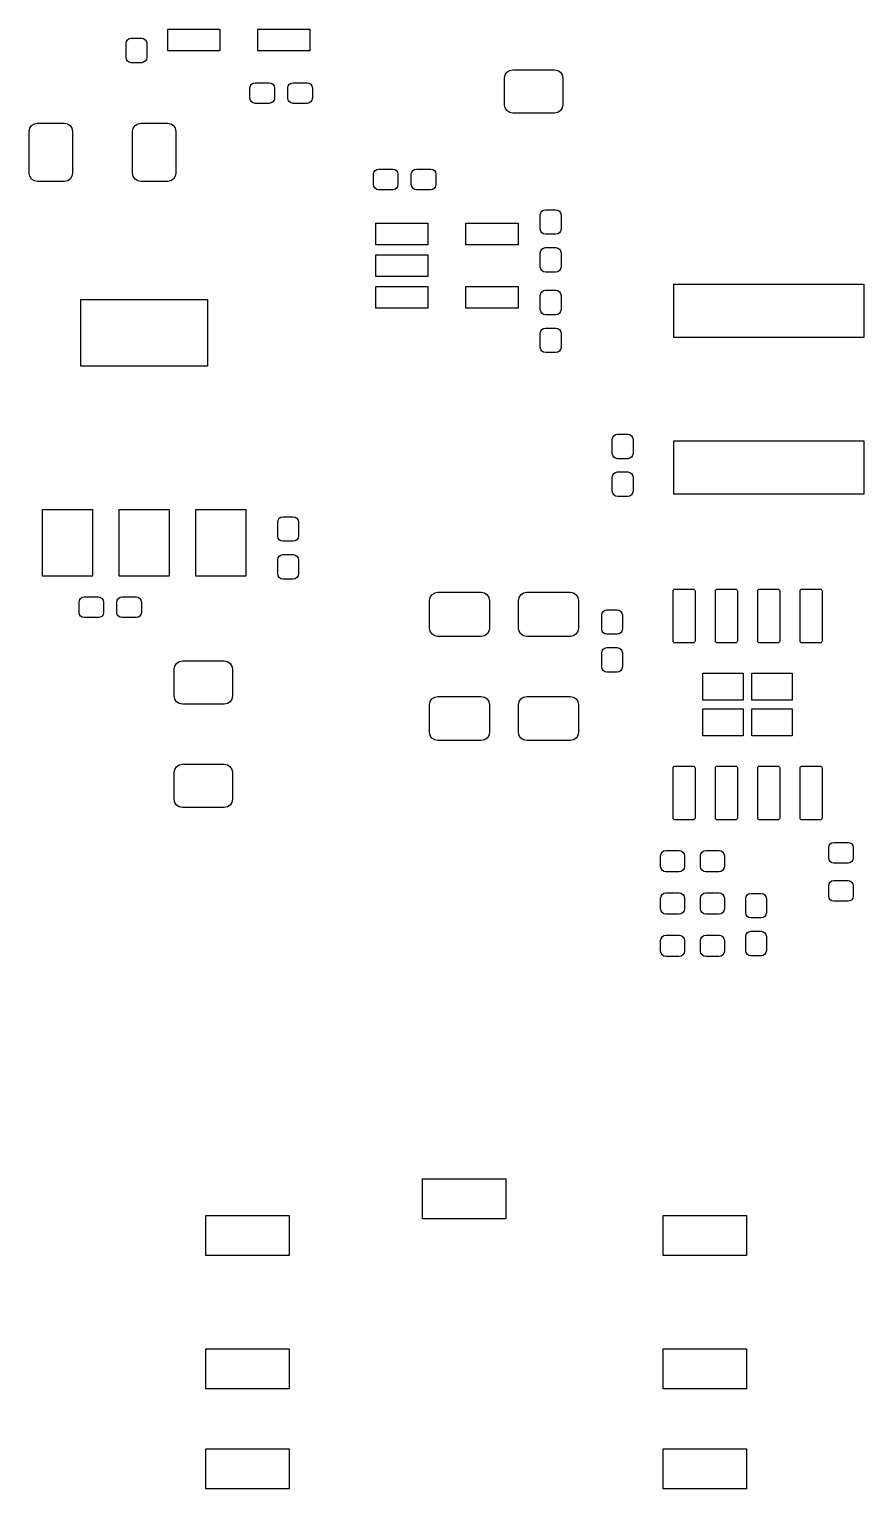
# Model space of a CAD drawing. Extents: x 54.7 to 146.8, y -142.4 to -51.4.
# Drawn here: x 98.41 to 123.44, y -142.15 to -98.35 of the extents above; entities that cross this region are included whole.
import ezdxf

# ---------------------------------------------------------------- set-up
doc = ezdxf.new("R2010")
doc.units = 0
doc.layers.add('BLACK', color=7, linetype='CONTINUOUS')

msp = doc.modelspace()

# ---------------------------------------------------------------- linework, layer by layer
at = {"layer": 'BLACK', "linetype": 'CONTINUOUS'}
for p, q in [((102.565, -99.004), (102.565, -98.354)), ((102.565, -98.354), (104.125, -98.354)), ((104.125, -98.354), (104.125, -99.004)), ((105.265, -99.004), (105.265, -98.354)), ((105.265, -98.354), (106.825, -98.354)), ((106.825, -98.354), (106.825, -99.004)), ((101.313, -98.7785), (101.325, -98.7192)), ((101.313, -99.2035), (101.313, -98.7785)), ((101.325, -98.7192), (101.359, -98.6689)), ((101.359, -98.6689), (101.409, -98.6353)), ((101.409, -98.6353), (101.468, -98.6235)), ((101.468, -98.6235), (101.778, -98.6235)), ((101.778, -98.6235), (101.838, -98.6353)), ((101.838, -98.6353), (101.888, -98.6689)), ((101.888, -98.6689), (101.922, -98.7192)), ((101.922, -98.7192), (101.933, -98.7785)), ((101.933, -98.7785), (101.933, -99.2035)), ((101.325, -99.2628), (101.313, -99.2035)), ((101.359, -99.3131), (101.325, -99.2628)), ((101.409, -99.3467), (101.359, -99.3131)), ((101.468, -99.3585), (101.409, -99.3467)), ((101.778, -99.3585), (101.468, -99.3585)), ((101.838, -99.3467), (101.778, -99.3585)), ((101.888, -99.3131), (101.838, -99.3467)), ((101.922, -99.2628), (101.888, -99.3131)), ((101.933, -99.2035), (101.922, -99.2628)), ((104.125, -99.004), (102.565, -99.004)), ((106.825, -99.004), (105.265, -99.004)), ((112.663, -99.821), (112.682, -99.7253)), ((112.663, -100.621), (112.663, -99.821)), ((112.682, -99.7253), (112.736, -99.6442)), ((112.736, -99.6442), (112.817, -99.59)), ((112.817, -99.59), (112.913, -99.571)), ((112.913, -99.571), (114.163, -99.571)), ((114.163, -99.571), (114.259, -99.59)), ((114.259, -99.59), (114.34, -99.6442)), ((114.34, -99.6442), (114.394, -99.7253)), ((114.394, -99.7253), (114.413, -99.821)), ((114.413, -99.821), (114.413, -100.621)), ((105.03, -100.114), (105.042, -100.055)), ((105.03, -100.424), (105.03, -100.114)), ((105.042, -100.055), (105.075, -100.004)), ((105.075, -100.004), (105.126, -99.9708)), ((105.126, -99.9708), (105.185, -99.959)), ((105.185, -99.959), (105.61, -99.959)), ((105.61, -99.959), (105.669, -99.9708)), ((105.669, -99.9708), (105.72, -100.004)), ((105.72, -100.004), (105.753, -100.055)), ((105.753, -100.055), (105.765, -100.114)), ((105.765, -100.114), (105.765, -100.424)), ((106.165, -100.114), (106.177, -100.055)), ((106.165, -100.424), (106.165, -100.114)), ((106.177, -100.055), (106.21, -100.004)), ((106.21, -100.004), (106.261, -99.9708)), ((106.261, -99.9708), (106.32, -99.959)), ((106.32, -99.959), (106.745, -99.959)), ((106.745, -99.959), (106.804, -99.9708)), ((106.804, -99.9708), (106.855, -100.004)), ((106.855, -100.004), (106.888, -100.055)), ((106.888, -100.055), (106.9, -100.114)), ((106.9, -100.114), (106.9, -100.424)), ((105.042, -100.483), (105.03, -100.424)), ((105.075, -100.534), (105.042, -100.483)), ((105.126, -100.567), (105.075, -100.534)), ((105.185, -100.579), (105.126, -100.567)), ((105.61, -100.579), (105.185, -100.579)), ((105.669, -100.567), (105.61, -100.579)), ((105.72, -100.534), (105.669, -100.567)), ((105.753, -100.483), (105.72, -100.534)), ((105.765, -100.424), (105.753, -100.483)), ((106.177, -100.483), (106.165, -100.424)), ((106.21, -100.534), (106.177, -100.483)), ((106.261, -100.567), (106.21, -100.534)), ((106.32, -100.579), (106.261, -100.567)), ((106.745, -100.579), (106.32, -100.579)), ((106.804, -100.567), (106.745, -100.579)), ((106.855, -100.534), (106.804, -100.567)), ((106.888, -100.483), (106.855, -100.534)), ((106.9, -100.424), (106.888, -100.483)), ((112.682, -100.717), (112.663, -100.621)), ((112.736, -100.798), (112.682, -100.717)), ((114.394, -100.717), (114.34, -100.798)), ((114.413, -100.621), (114.394, -100.717)), ((112.817, -100.852), (112.736, -100.798)), ((112.913, -100.871), (112.817, -100.852)), ((114.163, -100.871), (112.913, -100.871)), ((114.259, -100.852), (114.163, -100.871)), ((114.34, -100.798), (114.259, -100.852)), ((98.41, -101.422), (98.429, -101.326)), ((98.41, -102.672), (98.41, -101.422)), ((98.429, -101.326), (98.4832, -101.245)), ((98.4832, -101.245), (98.5643, -101.191)), ((98.5643, -101.191), (98.66, -101.172)), ((98.66, -101.172), (99.46, -101.172)), ((99.46, -101.172), (99.5557, -101.191)), ((99.5557, -101.191), (99.6368, -101.245)), ((99.6368, -101.245), (99.691, -101.326)), ((99.691, -101.326), (99.71, -101.422)), ((99.71, -101.422), (99.71, -102.672)), ((101.51, -101.422), (101.529, -101.326)), ((101.51, -102.672), (101.51, -101.422)), ((101.529, -101.326), (101.583, -101.245)), ((101.583, -101.245), (101.664, -101.191)), ((101.664, -101.191), (101.76, -101.172)), ((101.76, -101.172), (102.56, -101.172)), ((102.56, -101.172), (102.656, -101.191)), ((102.656, -101.191), (102.737, -101.245)), ((102.737, -101.245), (102.791, -101.326)), ((102.791, -101.326), (102.81, -101.422)), ((102.81, -101.422), (102.81, -102.672)), ((98.429, -102.768), (98.41, -102.672)), ((98.4832, -102.849), (98.429, -102.768)), ((98.5643, -102.903), (98.4832, -102.849)), ((98.66, -102.922), (98.5643, -102.903)), ((99.5557, -102.903), (99.46, -102.922)), ((99.6368, -102.849), (99.5557, -102.903)), ((99.691, -102.768), (99.6368, -102.849)), ((99.71, -102.672), (99.691, -102.768)), ((101.529, -102.768), (101.51, -102.672)), ((101.583, -102.849), (101.529, -102.768)), ((101.664, -102.903), (101.583, -102.849)), ((101.76, -102.922), (101.664, -102.903)), ((102.656, -102.903), (102.56, -102.922)), ((102.737, -102.849), (102.656, -102.903)), ((102.791, -102.768), (102.737, -102.849)), ((102.81, -102.672), (102.791, -102.768)), ((108.733, -102.707), (108.745, -102.648)), ((108.733, -103.017), (108.733, -102.707)), ((108.745, -102.648), (108.779, -102.597)), ((108.779, -102.597), (108.829, -102.564)), ((108.829, -102.564), (108.888, -102.552)), ((108.888, -102.552), (109.313, -102.552)), ((109.313, -102.552), (109.373, -102.564)), ((109.373, -102.564), (109.423, -102.597)), ((109.423, -102.597), (109.457, -102.648)), ((109.457, -102.648), (109.468, -102.707)), ((109.468, -102.707), (109.468, -103.017)), ((109.868, -102.707), (109.88, -102.648)), ((109.868, -103.017), (109.868, -102.707)), ((109.88, -102.648), (109.914, -102.597)), ((109.914, -102.597), (109.964, -102.564)), ((109.964, -102.564), (110.023, -102.552)), ((110.023, -102.552), (110.448, -102.552)), ((110.448, -102.552), (110.508, -102.564)), ((110.508, -102.564), (110.558, -102.597)), ((110.558, -102.597), (110.592, -102.648)), ((110.592, -102.648), (110.603, -102.707)), ((110.603, -102.707), (110.603, -103.017)), ((99.46, -102.922), (98.66, -102.922)), ((102.56, -102.922), (101.76, -102.922)), ((108.745, -103.076), (108.733, -103.017)), ((108.779, -103.127), (108.745, -103.076)), ((108.829, -103.16), (108.779, -103.127)), ((108.888, -103.172), (108.829, -103.16)), ((109.313, -103.172), (108.888, -103.172)), ((109.373, -103.16), (109.313, -103.172)), ((109.423, -103.127), (109.373, -103.16)), ((109.457, -103.076), (109.423, -103.127)), ((109.468, -103.017), (109.457, -103.076)), ((109.88, -103.076), (109.868, -103.017)), ((109.914, -103.127), (109.88, -103.076)), ((109.964, -103.16), (109.914, -103.127)), ((110.023, -103.172), (109.964, -103.16)), ((110.448, -103.172), (110.023, -103.172)), ((110.508, -103.16), (110.448, -103.172)), ((110.558, -103.127), (110.508, -103.16)), ((110.592, -103.076), (110.558, -103.127)), ((110.603, -103.017), (110.592, -103.076)), ((113.781, -103.818), (113.832, -103.784)), ((113.832, -103.784), (113.891, -103.772)), ((113.891, -103.772), (114.201, -103.772)), ((114.201, -103.772), (114.26, -103.784)), ((114.26, -103.784), (114.311, -103.818)), ((108.807, -104.824), (108.807, -104.174)), ((108.807, -104.174), (110.367, -104.174)), ((110.367, -104.174), (110.367, -104.824)), ((111.507, -104.824), (111.507, -104.174)), ((111.507, -104.174), (113.067, -104.174)), ((113.067, -104.174), (113.067, -104.824)), ((113.736, -103.927), (113.748, -103.868)), ((113.736, -104.352), (113.736, -103.927)), ((113.748, -103.868), (113.781, -103.818)), ((114.311, -103.818), (114.344, -103.868)), ((114.344, -103.868), (114.356, -103.927)), ((114.356, -103.927), (114.356, -104.352)), ((113.748, -104.412), (113.736, -104.352)), ((113.781, -104.462), (113.748, -104.412)), ((113.832, -104.496), (113.781, -104.462)), ((113.891, -104.507), (113.832, -104.496)), ((114.201, -104.507), (113.891, -104.507)), ((114.26, -104.496), (114.201, -104.507)), ((114.311, -104.462), (114.26, -104.496)), ((114.344, -104.412), (114.311, -104.462)), ((114.356, -104.352), (114.344, -104.412)), ((110.367, -104.824), (108.807, -104.824)), ((113.067, -104.824), (111.507, -104.824)), ((113.736, -105.062), (113.748, -105.003)), ((113.736, -105.487), (113.736, -105.062)), ((113.748, -105.003), (113.781, -104.953)), ((113.781, -104.953), (113.832, -104.919)), ((113.832, -104.919), (113.891, -104.907)), ((113.891, -104.907), (114.201, -104.907)), ((114.201, -104.907), (114.26, -104.919)), ((114.26, -104.919), (114.311, -104.953)), ((114.311, -104.953), (114.344, -105.003)), ((114.344, -105.003), (114.356, -105.062)), ((114.356, -105.062), (114.356, -105.487)), ((108.807, -105.774), (108.807, -105.124)), ((108.807, -105.124), (110.367, -105.124)), ((110.367, -105.124), (110.367, -105.774)), ((113.748, -105.547), (113.736, -105.487)), ((114.356, -105.487), (114.344, -105.547)), ((110.367, -105.774), (108.807, -105.774)), ((113.781, -105.597), (113.748, -105.547)), ((113.832, -105.631), (113.781, -105.597)), ((113.891, -105.642), (113.832, -105.631)), ((114.201, -105.642), (113.891, -105.642)), ((114.26, -105.631), (114.201, -105.642)), ((114.311, -105.597), (114.26, -105.631)), ((114.344, -105.547), (114.311, -105.597)), ((108.807, -106.724), (108.807, -106.074)), ((108.807, -106.074), (110.367, -106.074)), ((110.367, -106.074), (110.367, -106.724)), ((111.507, -106.724), (111.507, -106.074)), ((111.507, -106.074), (113.067, -106.074)), ((113.067, -106.074), (113.067, -106.724)), ((113.736, -106.34), (113.748, -106.281)), ((113.736, -106.765), (113.736, -106.34)), ((113.748, -106.281), (113.781, -106.231)), ((113.781, -106.231), (113.832, -106.197)), ((113.832, -106.197), (113.891, -106.185)), ((113.891, -106.185), (114.201, -106.185)), ((114.201, -106.185), (114.26, -106.197)), ((114.26, -106.197), (114.311, -106.231)), ((114.311, -106.231), (114.344, -106.281)), ((114.344, -106.281), (114.356, -106.34)), ((114.356, -106.34), (114.356, -106.765)), ((117.735, -107.602), (117.735, -106.002)), ((117.735, -106.002), (123.435, -106.002)), ((123.435, -106.002), (123.435, -107.602)), ((99.954, -108.467), (99.954, -106.467)), ((99.954, -106.467), (103.754, -106.467)), ((103.754, -106.467), (103.754, -108.467)), ((110.367, -106.724), (108.807, -106.724)), ((113.067, -106.724), (111.507, -106.724)), ((113.748, -106.825), (113.736, -106.765)), ((113.781, -106.875), (113.748, -106.825)), ((114.344, -106.825), (114.311, -106.875)), ((114.356, -106.765), (114.344, -106.825)), ((113.832, -106.909), (113.781, -106.875)), ((113.891, -106.92), (113.832, -106.909)), ((114.201, -106.92), (113.891, -106.92)), ((114.26, -106.909), (114.201, -106.92)), ((114.311, -106.875), (114.26, -106.909)), ((113.736, -107.475), (113.748, -107.416)), ((113.736, -107.9), (113.736, -107.475)), ((113.748, -107.416), (113.781, -107.366)), ((113.781, -107.366), (113.832, -107.332)), ((113.832, -107.332), (113.891, -107.32)), ((113.891, -107.32), (114.201, -107.32)), ((114.201, -107.32), (114.26, -107.332)), ((114.26, -107.332), (114.311, -107.366)), ((114.311, -107.366), (114.344, -107.416)), ((114.344, -107.416), (114.356, -107.475)), ((114.356, -107.475), (114.356, -107.9)), ((123.435, -107.602), (117.735, -107.602)), ((113.748, -107.96), (113.736, -107.9)), ((113.781, -108.01), (113.748, -107.96)), ((113.832, -108.044), (113.781, -108.01)), ((113.891, -108.055), (113.832, -108.044)), ((114.201, -108.055), (113.891, -108.055)), ((114.26, -108.044), (114.201, -108.055)), ((114.311, -108.01), (114.26, -108.044)), ((114.344, -107.96), (114.311, -108.01)), ((114.356, -107.9), (114.344, -107.96)), ((103.754, -108.467), (99.954, -108.467)), ((115.895, -110.658), (115.907, -110.599)), ((115.895, -111.084), (115.895, -110.658)), ((115.907, -110.599), (115.94, -110.549)), ((115.94, -110.549), (115.991, -110.515)), ((115.991, -110.515), (116.05, -110.503)), ((116.05, -110.503), (116.36, -110.503)), ((116.36, -110.503), (116.419, -110.515)), ((116.419, -110.515), (116.47, -110.549)), ((116.47, -110.549), (116.503, -110.599)), ((116.503, -110.599), (116.515, -110.658)), ((116.515, -110.658), (116.515, -111.084)), ((117.735, -112.302), (117.735, -110.703)), ((117.735, -110.703), (123.435, -110.703)), ((123.435, -110.703), (123.435, -112.302)), ((115.907, -111.143), (115.895, -111.084)), ((115.94, -111.193), (115.907, -111.143)), ((115.991, -111.227), (115.94, -111.193)), ((116.05, -111.239), (115.991, -111.227)), ((116.419, -111.227), (116.36, -111.239)), ((116.47, -111.193), (116.419, -111.227)), ((116.503, -111.143), (116.47, -111.193)), ((116.515, -111.084), (116.503, -111.143)), ((115.94, -111.684), (115.991, -111.65)), ((115.991, -111.65), (116.05, -111.638)), ((116.36, -111.239), (116.05, -111.239)), ((116.05, -111.638), (116.36, -111.638)), ((116.36, -111.638), (116.419, -111.65)), ((116.419, -111.65), (116.47, -111.684)), ((115.895, -111.793), (115.907, -111.734)), ((115.895, -112.218), (115.895, -111.793)), ((115.907, -111.734), (115.94, -111.684)), ((116.47, -111.684), (116.503, -111.734)), ((116.503, -111.734), (116.515, -111.793)), ((116.515, -111.793), (116.515, -112.218)), ((115.907, -112.278), (115.895, -112.218)), ((115.94, -112.328), (115.907, -112.278)), ((115.991, -112.362), (115.94, -112.328)), ((116.05, -112.373), (115.991, -112.362)), ((116.36, -112.373), (116.05, -112.373)), ((116.419, -112.362), (116.36, -112.373)), ((116.47, -112.328), (116.419, -112.362)), ((116.503, -112.278), (116.47, -112.328)), ((116.515, -112.218), (116.503, -112.278)), ((123.435, -112.302), (117.735, -112.302)), ((98.804, -114.767), (98.804, -112.767)), ((98.804, -112.767), (100.304, -112.767)), ((100.304, -112.767), (100.304, -114.767)), ((101.104, -114.767), (101.104, -112.767)), ((101.104, -112.767), (102.604, -112.767)), ((102.604, -112.767), (102.604, -114.767)), ((103.404, -114.767), (103.404, -112.767)), ((103.404, -112.767), (104.904, -112.767)), ((104.904, -112.767), (104.904, -114.767)), ((105.862, -113.139), (105.874, -113.08)), ((105.862, -113.564), (105.862, -113.139)), ((105.874, -113.08), (105.907, -113.029)), ((105.907, -113.029), (105.958, -112.996)), ((105.958, -112.996), (106.017, -112.984)), ((106.017, -112.984), (106.327, -112.984)), ((106.327, -112.984), (106.386, -112.996)), ((106.386, -112.996), (106.437, -113.029)), ((106.437, -113.029), (106.47, -113.08)), ((106.47, -113.08), (106.482, -113.139)), ((106.482, -113.139), (106.482, -113.564)), ((105.874, -113.623), (105.862, -113.564)), ((105.907, -113.674), (105.874, -113.623)), ((105.958, -113.707), (105.907, -113.674)), ((106.017, -113.719), (105.958, -113.707)), ((106.327, -113.719), (106.017, -113.719)), ((106.386, -113.707), (106.327, -113.719)), ((106.437, -113.674), (106.386, -113.707)), ((106.47, -113.623), (106.437, -113.674)), ((106.482, -113.564), (106.47, -113.623)), ((105.862, -114.274), (105.874, -114.215)), ((105.862, -114.699), (105.862, -114.274)), ((105.874, -114.215), (105.907, -114.164)), ((105.907, -114.164), (105.958, -114.131)), ((105.958, -114.131), (106.017, -114.119)), ((106.017, -114.119), (106.327, -114.119)), ((106.327, -114.119), (106.386, -114.131)), ((106.386, -114.131), (106.437, -114.164)), ((106.437, -114.164), (106.47, -114.215)), ((106.47, -114.215), (106.482, -114.274)), ((106.482, -114.274), (106.482, -114.699)), ((105.874, -114.758), (105.862, -114.699)), ((106.482, -114.699), (106.47, -114.758)), ((100.304, -114.767), (98.804, -114.767)), ((102.604, -114.767), (101.104, -114.767)), ((104.904, -114.767), (103.404, -114.767)), ((105.907, -114.809), (105.874, -114.758)), ((105.958, -114.842), (105.907, -114.809)), ((106.017, -114.854), (105.958, -114.842)), ((106.327, -114.854), (106.017, -114.854)), ((106.386, -114.842), (106.327, -114.854)), ((106.437, -114.809), (106.386, -114.842)), ((106.47, -114.758), (106.437, -114.809)), ((117.719, -115.187), (117.73, -115.17)), ((117.73, -115.17), (117.747, -115.159)), ((117.747, -115.159), (117.768, -115.154)), ((117.768, -115.154), (118.322, -115.154)), ((118.322, -115.154), (118.342, -115.159)), ((118.342, -115.159), (118.359, -115.17)), ((118.359, -115.17), (118.371, -115.187)), ((118.989, -115.187), (119, -115.17)), ((119, -115.17), (119.017, -115.159)), ((119.017, -115.159), (119.038, -115.154)), ((119.038, -115.154), (119.592, -115.154)), ((119.592, -115.154), (119.612, -115.159)), ((119.612, -115.159), (119.629, -115.17)), ((119.629, -115.17), (119.641, -115.187)), ((120.259, -115.187), (120.27, -115.17)), ((120.27, -115.17), (120.287, -115.159)), ((120.287, -115.159), (120.308, -115.154)), ((120.308, -115.154), (120.862, -115.154)), ((120.862, -115.154), (120.882, -115.159)), ((120.882, -115.159), (120.899, -115.17)), ((120.899, -115.17), (120.911, -115.187)), ((121.529, -115.187), (121.54, -115.17)), ((121.54, -115.17), (121.557, -115.159)), ((121.557, -115.159), (121.578, -115.154)), ((121.578, -115.154), (122.132, -115.154)), ((122.132, -115.154), (122.152, -115.159)), ((122.152, -115.159), (122.169, -115.17)), ((122.169, -115.17), (122.181, -115.187)), ((99.903, -115.542), (99.9148, -115.483)), ((99.903, -115.852), (99.903, -115.542)), ((99.9148, -115.483), (99.9484, -115.432)), ((99.9484, -115.432), (99.9987, -115.399)), ((99.9987, -115.399), (100.058, -115.387)), ((100.058, -115.387), (100.483, -115.387)), ((100.483, -115.387), (100.542, -115.399)), ((100.542, -115.399), (100.593, -115.432)), ((100.593, -115.432), (100.626, -115.483)), ((100.626, -115.483), (100.638, -115.542)), ((100.638, -115.542), (100.638, -115.852)), ((101.038, -115.542), (101.05, -115.483)), ((101.038, -115.852), (101.038, -115.542)), ((101.05, -115.483), (101.083, -115.432)), ((101.083, -115.432), (101.134, -115.399)), ((101.134, -115.399), (101.193, -115.387)), ((101.193, -115.387), (101.618, -115.387)), ((101.618, -115.387), (101.677, -115.399)), ((101.677, -115.399), (101.728, -115.432)), ((101.728, -115.432), (101.761, -115.483)), ((101.761, -115.483), (101.773, -115.542)), ((101.773, -115.542), (101.773, -115.852)), ((110.414, -115.496), (110.433, -115.401)), ((110.414, -116.322), (110.414, -115.496)), ((110.433, -115.401), (110.487, -115.32)), ((110.487, -115.32), (110.568, -115.266)), ((110.568, -115.266), (110.664, -115.246)), ((110.664, -115.246), (111.964, -115.246)), ((111.964, -115.246), (112.059, -115.266)), ((112.059, -115.266), (112.141, -115.32)), ((112.141, -115.32), (112.195, -115.401)), ((112.195, -115.401), (112.214, -115.496)), ((112.214, -115.496), (112.214, -116.322)), ((113.081, -115.496), (113.1, -115.401)), ((113.081, -116.322), (113.081, -115.496)), ((113.1, -115.401), (113.154, -115.32)), ((113.154, -115.32), (113.235, -115.266)), ((113.235, -115.266), (113.331, -115.246)), ((113.331, -115.246), (114.631, -115.246)), ((114.631, -115.246), (114.726, -115.266)), ((114.726, -115.266), (114.808, -115.32)), ((114.808, -115.32), (114.862, -115.401)), ((114.862, -115.401), (114.881, -115.496)), ((114.881, -115.496), (114.881, -116.322)), ((117.715, -115.207), (117.719, -115.187)), ((117.715, -116.712), (117.715, -115.207)), ((118.371, -115.187), (118.375, -115.207)), ((118.375, -115.207), (118.375, -116.712)), ((118.985, -115.207), (118.989, -115.187)), ((118.985, -116.712), (118.985, -115.207)), ((119.641, -115.187), (119.645, -115.207)), ((119.645, -115.207), (119.645, -116.712)), ((120.255, -115.207), (120.259, -115.187)), ((120.255, -116.712), (120.255, -115.207)), ((120.911, -115.187), (120.915, -115.207)), ((120.915, -115.207), (120.915, -116.712)), ((121.525, -115.207), (121.529, -115.187)), ((121.525, -116.712), (121.525, -115.207)), ((122.181, -115.187), (122.185, -115.207)), ((122.185, -115.207), (122.185, -116.712)), ((99.9148, -115.911), (99.903, -115.852)), ((99.9484, -115.962), (99.9148, -115.911)), ((99.9987, -115.995), (99.9484, -115.962)), ((100.058, -116.007), (99.9987, -115.995)), ((100.483, -116.007), (100.058, -116.007)), ((100.542, -115.995), (100.483, -116.007)), ((100.593, -115.962), (100.542, -115.995)), ((100.626, -115.911), (100.593, -115.962)), ((100.638, -115.852), (100.626, -115.911)), ((101.05, -115.911), (101.038, -115.852)), ((101.083, -115.962), (101.05, -115.911)), ((101.134, -115.995), (101.083, -115.962)), ((101.193, -116.007), (101.134, -115.995)), ((101.618, -116.007), (101.193, -116.007)), ((101.677, -115.995), (101.618, -116.007)), ((101.728, -115.962), (101.677, -115.995)), ((101.761, -115.911), (101.728, -115.962)), ((101.773, -115.852), (101.761, -115.911)), ((115.576, -115.929), (115.588, -115.87)), ((115.576, -116.355), (115.576, -115.929)), ((115.588, -115.87), (115.621, -115.82)), ((115.621, -115.82), (115.671, -115.786)), ((115.671, -115.786), (115.731, -115.774)), ((115.731, -115.774), (116.041, -115.774)), ((116.041, -115.774), (116.1, -115.786)), ((116.1, -115.786), (116.15, -115.82)), ((116.15, -115.82), (116.184, -115.87)), ((116.184, -115.87), (116.196, -115.929)), ((116.196, -115.929), (116.196, -116.355)), ((110.433, -116.417), (110.414, -116.322)), ((110.487, -116.498), (110.433, -116.417)), ((112.195, -116.417), (112.141, -116.498)), ((112.214, -116.322), (112.195, -116.417)), ((113.1, -116.417), (113.081, -116.322)), ((113.154, -116.498), (113.1, -116.417)), ((114.862, -116.417), (114.808, -116.498)), ((114.881, -116.322), (114.862, -116.417)), ((115.588, -116.414), (115.576, -116.355)), ((115.621, -116.464), (115.588, -116.414)), ((115.671, -116.498), (115.621, -116.464)), ((116.15, -116.464), (116.1, -116.498)), ((116.184, -116.414), (116.15, -116.464)), ((116.196, -116.355), (116.184, -116.414)), ((110.568, -116.552), (110.487, -116.498)), ((110.664, -116.572), (110.568, -116.552)), ((111.964, -116.572), (110.664, -116.572)), ((112.059, -116.552), (111.964, -116.572)), ((112.141, -116.498), (112.059, -116.552)), ((113.235, -116.552), (113.154, -116.498)), ((113.331, -116.572), (113.235, -116.552)), ((114.631, -116.572), (113.331, -116.572)), ((114.726, -116.552), (114.631, -116.572)), ((114.808, -116.498), (114.726, -116.552)), ((115.621, -116.955), (115.671, -116.921)), ((115.731, -116.509), (115.671, -116.498)), ((115.671, -116.921), (115.731, -116.909)), ((116.041, -116.509), (115.731, -116.509)), ((115.731, -116.909), (116.041, -116.909)), ((116.1, -116.498), (116.041, -116.509)), ((116.041, -116.909), (116.1, -116.921)), ((116.1, -116.921), (116.15, -116.955)), ((117.719, -116.732), (117.715, -116.712)), ((117.73, -116.749), (117.719, -116.732)), ((117.747, -116.76), (117.73, -116.749)), ((117.768, -116.764), (117.747, -116.76)), ((118.322, -116.764), (117.768, -116.764)), ((118.342, -116.76), (118.322, -116.764)), ((118.359, -116.749), (118.342, -116.76)), ((118.371, -116.732), (118.359, -116.749)), ((118.375, -116.712), (118.371, -116.732)), ((118.989, -116.732), (118.985, -116.712)), ((119, -116.749), (118.989, -116.732)), ((119.017, -116.76), (119, -116.749)), ((119.038, -116.764), (119.017, -116.76)), ((119.592, -116.764), (119.038, -116.764)), ((119.612, -116.76), (119.592, -116.764)), ((119.629, -116.749), (119.612, -116.76)), ((119.641, -116.732), (119.629, -116.749)), ((119.645, -116.712), (119.641, -116.732)), ((120.259, -116.732), (120.255, -116.712)), ((120.27, -116.749), (120.259, -116.732)), ((120.287, -116.76), (120.27, -116.749)), ((120.308, -116.764), (120.287, -116.76)), ((120.862, -116.764), (120.308, -116.764)), ((120.882, -116.76), (120.862, -116.764)), ((120.899, -116.749), (120.882, -116.76)), ((120.911, -116.732), (120.899, -116.749)), ((120.915, -116.712), (120.911, -116.732)), ((121.529, -116.732), (121.525, -116.712)), ((121.54, -116.749), (121.529, -116.732)), ((121.557, -116.76), (121.54, -116.749)), ((121.578, -116.764), (121.557, -116.76)), ((122.132, -116.764), (121.578, -116.764)), ((122.152, -116.76), (122.132, -116.764)), ((122.169, -116.749), (122.152, -116.76)), ((122.181, -116.732), (122.169, -116.749)), ((122.185, -116.712), (122.181, -116.732)), ((102.83, -117.38), (102.911, -117.326)), ((102.911, -117.326), (103.007, -117.307)), ((103.007, -117.307), (104.257, -117.307)), ((104.257, -117.307), (104.353, -117.326)), ((104.353, -117.326), (104.434, -117.38)), ((115.576, -117.064), (115.588, -117.005)), ((115.576, -117.489), (115.576, -117.064)), ((115.588, -117.005), (115.621, -116.955)), ((116.15, -116.955), (116.184, -117.005)), ((116.184, -117.005), (116.196, -117.064)), ((116.196, -117.064), (116.196, -117.489)), ((102.757, -117.557), (102.776, -117.461)), ((102.757, -118.357), (102.757, -117.557)), ((102.776, -117.461), (102.83, -117.38)), ((104.434, -117.38), (104.488, -117.461)), ((104.488, -117.461), (104.507, -117.557)), ((104.507, -117.557), (104.507, -118.357)), ((115.588, -117.549), (115.576, -117.489)), ((115.621, -117.599), (115.588, -117.549)), ((115.671, -117.633), (115.621, -117.599)), ((115.731, -117.644), (115.671, -117.633)), ((116.041, -117.644), (115.731, -117.644)), ((116.1, -117.633), (116.041, -117.644)), ((116.15, -117.599), (116.1, -117.633)), ((116.184, -117.549), (116.15, -117.599)), ((116.196, -117.489), (116.184, -117.549)), ((118.61, -117.679), (118.611, -117.676)), ((118.61, -118.48), (118.61, -117.679)), ((118.611, -117.676), (118.615, -117.674)), ((118.615, -117.674), (119.815, -117.674)), ((119.815, -117.674), (119.818, -117.676)), ((119.818, -117.676), (119.82, -117.679)), ((119.82, -117.679), (119.82, -118.48)), ((120.08, -117.679), (120.081, -117.676)), ((120.08, -118.48), (120.08, -117.679)), ((120.081, -117.676), (120.085, -117.674)), ((120.085, -117.674), (121.285, -117.674)), ((121.285, -117.674), (121.288, -117.676)), ((121.288, -117.676), (121.29, -117.679)), ((121.29, -117.679), (121.29, -118.48)), ((102.776, -118.453), (102.757, -118.357)), ((102.83, -118.534), (102.776, -118.453)), ((102.911, -118.588), (102.83, -118.534)), ((103.007, -118.607), (102.911, -118.588)), ((104.257, -118.607), (103.007, -118.607)), ((104.353, -118.588), (104.257, -118.607)), ((104.434, -118.534), (104.353, -118.588)), ((104.488, -118.453), (104.434, -118.534)), ((104.507, -118.357), (104.488, -118.453)), ((110.414, -118.621), (110.433, -118.526)), ((110.414, -119.447), (110.414, -118.621)), ((110.433, -118.526), (110.487, -118.445)), ((110.487, -118.445), (110.568, -118.391)), ((110.568, -118.391), (110.664, -118.371)), ((110.664, -118.371), (111.964, -118.371)), ((111.964, -118.371), (112.059, -118.391)), ((112.059, -118.391), (112.141, -118.445)), ((112.141, -118.445), (112.195, -118.526)), ((112.195, -118.526), (112.214, -118.621)), ((112.214, -118.621), (112.214, -119.447)), ((113.081, -118.621), (113.1, -118.526)), ((113.081, -119.447), (113.081, -118.621)), ((113.1, -118.526), (113.154, -118.445)), ((113.154, -118.445), (113.235, -118.391)), ((113.235, -118.391), (113.331, -118.371)), ((113.331, -118.371), (114.631, -118.371)), ((114.631, -118.371), (114.726, -118.391)), ((114.726, -118.391), (114.808, -118.445)), ((114.808, -118.445), (114.862, -118.526)), ((114.862, -118.526), (114.881, -118.621)), ((114.881, -118.621), (114.881, -119.447)), ((118.611, -118.483), (118.61, -118.48)), ((118.615, -118.484), (118.611, -118.483)), ((119.815, -118.484), (118.615, -118.484)), ((119.818, -118.483), (119.815, -118.484)), ((119.82, -118.48), (119.818, -118.483)), ((120.081, -118.483), (120.08, -118.48)), ((120.085, -118.484), (120.081, -118.483)), ((121.285, -118.484), (120.085, -118.484)), ((121.288, -118.483), (121.285, -118.484)), ((121.29, -118.48), (121.288, -118.483)), ((118.61, -118.749), (118.611, -118.746)), ((118.61, -119.549), (118.61, -118.749)), ((118.611, -118.746), (118.615, -118.744)), ((118.615, -118.744), (119.815, -118.744)), ((119.815, -118.744), (119.818, -118.746)), ((119.818, -118.746), (119.82, -118.749)), ((119.82, -118.749), (119.82, -119.549)), ((120.08, -118.749), (120.081, -118.746)), ((120.08, -119.549), (120.08, -118.749)), ((120.081, -118.746), (120.085, -118.744)), ((120.085, -118.744), (121.285, -118.744)), ((121.285, -118.744), (121.288, -118.746)), ((121.288, -118.746), (121.29, -118.749)), ((121.29, -118.749), (121.29, -119.549)), ((110.433, -119.542), (110.414, -119.447)), ((110.487, -119.623), (110.433, -119.542)), ((112.195, -119.542), (112.141, -119.623)), ((112.214, -119.447), (112.195, -119.542)), ((113.1, -119.542), (113.081, -119.447)), ((113.154, -119.623), (113.1, -119.542)), ((114.862, -119.542), (114.808, -119.623)), ((114.881, -119.447), (114.862, -119.542)), ((118.611, -119.553), (118.61, -119.549)), ((119.82, -119.549), (119.818, -119.553)), ((120.081, -119.553), (120.08, -119.549)), ((121.29, -119.549), (121.288, -119.553)), ((110.568, -119.677), (110.487, -119.623)), ((110.664, -119.697), (110.568, -119.677)), ((111.964, -119.697), (110.664, -119.697)), ((112.059, -119.677), (111.964, -119.697)), ((112.141, -119.623), (112.059, -119.677)), ((113.235, -119.677), (113.154, -119.623)), ((113.331, -119.697), (113.235, -119.677)), ((114.631, -119.697), (113.331, -119.697)), ((114.726, -119.677), (114.631, -119.697)), ((114.808, -119.623), (114.726, -119.677)), ((118.615, -119.554), (118.611, -119.553)), ((119.815, -119.554), (118.615, -119.554)), ((119.818, -119.553), (119.815, -119.554)), ((120.085, -119.554), (120.081, -119.553)), ((121.285, -119.554), (120.085, -119.554)), ((121.288, -119.553), (121.285, -119.554)), ((102.911, -120.426), (103.007, -120.407)), ((103.007, -120.407), (104.257, -120.407)), ((104.257, -120.407), (104.353, -120.426)), ((102.757, -120.657), (102.776, -120.561)), ((102.757, -121.457), (102.757, -120.657)), ((102.776, -120.561), (102.83, -120.48)), ((102.83, -120.48), (102.911, -120.426)), ((104.353, -120.426), (104.434, -120.48)), ((104.434, -120.48), (104.488, -120.561)), ((104.488, -120.561), (104.507, -120.657)), ((104.507, -120.657), (104.507, -121.457)), ((117.715, -120.517), (117.719, -120.497)), ((117.715, -122.022), (117.715, -120.517)), ((117.719, -120.497), (117.73, -120.48)), ((117.73, -120.48), (117.747, -120.469)), ((117.747, -120.469), (117.768, -120.465)), ((117.768, -120.465), (118.322, -120.465)), ((118.322, -120.465), (118.342, -120.469)), ((118.342, -120.469), (118.359, -120.48)), ((118.359, -120.48), (118.371, -120.497)), ((118.371, -120.497), (118.375, -120.517)), ((118.375, -120.517), (118.375, -122.022)), ((118.985, -120.517), (118.989, -120.497)), ((118.985, -122.022), (118.985, -120.517)), ((118.989, -120.497), (119, -120.48)), ((119, -120.48), (119.017, -120.469)), ((119.017, -120.469), (119.038, -120.465)), ((119.038, -120.465), (119.592, -120.465)), ((119.592, -120.465), (119.612, -120.469)), ((119.612, -120.469), (119.629, -120.48)), ((119.629, -120.48), (119.641, -120.497)), ((119.641, -120.497), (119.645, -120.517)), ((119.645, -120.517), (119.645, -122.022)), ((120.255, -120.517), (120.259, -120.497)), ((120.255, -122.022), (120.255, -120.517)), ((120.259, -120.497), (120.27, -120.48)), ((120.27, -120.48), (120.287, -120.469)), ((120.287, -120.469), (120.308, -120.465)), ((120.308, -120.465), (120.862, -120.465)), ((120.862, -120.465), (120.882, -120.469)), ((120.882, -120.469), (120.899, -120.48)), ((120.899, -120.48), (120.911, -120.497)), ((120.911, -120.497), (120.915, -120.517)), ((120.915, -120.517), (120.915, -122.022)), ((121.525, -120.517), (121.529, -120.497)), ((121.525, -122.022), (121.525, -120.517)), ((121.529, -120.497), (121.54, -120.48)), ((121.54, -120.48), (121.557, -120.469)), ((121.557, -120.469), (121.578, -120.465)), ((121.578, -120.465), (122.132, -120.465)), ((122.132, -120.465), (122.152, -120.469)), ((122.152, -120.469), (122.169, -120.48)), ((122.169, -120.48), (122.181, -120.497)), ((122.181, -120.497), (122.185, -120.517)), ((122.185, -120.517), (122.185, -122.022)), ((102.776, -121.553), (102.757, -121.457)), ((102.83, -121.634), (102.776, -121.553)), ((102.911, -121.688), (102.83, -121.634)), ((103.007, -121.707), (102.911, -121.688)), ((104.257, -121.707), (103.007, -121.707)), ((104.353, -121.688), (104.257, -121.707)), ((104.434, -121.634), (104.353, -121.688)), ((104.488, -121.553), (104.434, -121.634)), ((104.507, -121.457), (104.488, -121.553)), ((117.719, -122.042), (117.715, -122.022)), ((117.73, -122.059), (117.719, -122.042)), ((117.747, -122.07), (117.73, -122.059)), ((117.768, -122.075), (117.747, -122.07)), ((118.322, -122.075), (117.768, -122.075)), ((118.342, -122.07), (118.322, -122.075)), ((118.359, -122.059), (118.342, -122.07)), ((118.371, -122.042), (118.359, -122.059)), ((118.375, -122.022), (118.371, -122.042)), ((118.989, -122.042), (118.985, -122.022)), ((119, -122.059), (118.989, -122.042)), ((119.017, -122.07), (119, -122.059)), ((119.038, -122.075), (119.017, -122.07)), ((119.592, -122.075), (119.038, -122.075)), ((119.612, -122.07), (119.592, -122.075)), ((119.629, -122.059), (119.612, -122.07)), ((119.641, -122.042), (119.629, -122.059)), ((119.645, -122.022), (119.641, -122.042)), ((120.259, -122.042), (120.255, -122.022)), ((120.27, -122.059), (120.259, -122.042)), ((120.287, -122.07), (120.27, -122.059)), ((120.308, -122.075), (120.287, -122.07)), ((120.862, -122.075), (120.308, -122.075)), ((120.882, -122.07), (120.862, -122.075)), ((120.899, -122.059), (120.882, -122.07)), ((120.911, -122.042), (120.899, -122.059)), ((120.915, -122.022), (120.911, -122.042)), ((121.529, -122.042), (121.525, -122.022)), ((121.54, -122.059), (121.529, -122.042)), ((121.557, -122.07), (121.54, -122.059)), ((121.578, -122.075), (121.557, -122.07)), ((122.132, -122.075), (121.578, -122.075)), ((122.152, -122.07), (122.132, -122.075)), ((122.169, -122.059), (122.152, -122.07)), ((122.181, -122.042), (122.169, -122.059)), ((122.185, -122.022), (122.181, -122.042)), ((117.356, -123.092), (117.391, -123.04)), ((117.391, -123.04), (117.443, -123.006)), ((117.443, -123.006), (117.504, -122.993)), ((117.504, -122.993), (117.899, -122.993)), ((117.899, -122.993), (117.96, -123.006)), ((117.96, -123.006), (118.012, -123.04)), ((118.012, -123.04), (118.047, -123.092)), ((118.551, -123.092), (118.586, -123.04)), ((118.586, -123.04), (118.638, -123.006)), ((118.638, -123.006), (118.699, -122.993)), ((118.699, -122.993), (119.094, -122.993)), ((119.094, -122.993), (119.155, -123.006)), ((119.155, -123.006), (119.207, -123.04)), ((119.207, -123.04), (119.242, -123.092)), ((122.382, -122.908), (122.394, -122.849)), ((122.382, -123.218), (122.382, -122.908)), ((122.394, -122.849), (122.427, -122.798)), ((122.427, -122.798), (122.478, -122.765)), ((122.478, -122.765), (122.537, -122.753)), ((122.537, -122.753), (122.962, -122.753)), ((122.962, -122.753), (123.021, -122.765)), ((123.021, -122.765), (123.072, -122.798)), ((123.072, -122.798), (123.105, -122.849)), ((123.105, -122.849), (123.117, -122.908)), ((123.117, -122.908), (123.117, -123.218)), ((117.344, -123.153), (117.356, -123.092)), ((117.344, -123.474), (117.344, -123.153)), ((117.356, -123.535), (117.344, -123.474)), ((118.047, -123.092), (118.059, -123.153)), ((118.059, -123.474), (118.047, -123.535)), ((118.059, -123.153), (118.059, -123.474)), ((118.539, -123.153), (118.551, -123.092)), ((118.539, -123.474), (118.539, -123.153)), ((118.551, -123.535), (118.539, -123.474)), ((119.242, -123.092), (119.254, -123.153)), ((119.254, -123.474), (119.242, -123.535)), ((119.254, -123.153), (119.254, -123.474)), ((122.394, -123.277), (122.382, -123.218)), ((122.427, -123.328), (122.394, -123.277)), ((122.478, -123.361), (122.427, -123.328)), ((122.537, -123.373), (122.478, -123.361)), ((122.962, -123.373), (122.537, -123.373)), ((123.021, -123.361), (122.962, -123.373)), ((123.072, -123.328), (123.021, -123.361)), ((123.105, -123.277), (123.072, -123.328)), ((123.117, -123.218), (123.105, -123.277)), ((117.391, -123.587), (117.356, -123.535)), ((117.443, -123.621), (117.391, -123.587)), ((117.504, -123.633), (117.443, -123.621)), ((117.899, -123.633), (117.504, -123.633)), ((117.96, -123.621), (117.899, -123.633)), ((118.012, -123.587), (117.96, -123.621)), ((118.047, -123.535), (118.012, -123.587)), ((118.586, -123.587), (118.551, -123.535)), ((118.638, -123.621), (118.586, -123.587)), ((118.699, -123.633), (118.638, -123.621)), ((119.094, -123.633), (118.699, -123.633)), ((119.155, -123.621), (119.094, -123.633)), ((119.207, -123.587), (119.155, -123.621)), ((119.242, -123.535), (119.207, -123.587)), ((122.427, -123.941), (122.478, -123.908)), ((122.478, -123.908), (122.537, -123.896)), ((122.537, -123.896), (122.962, -123.896)), ((122.962, -123.896), (123.021, -123.908)), ((123.021, -123.908), (123.072, -123.941)), ((117.344, -124.423), (117.356, -124.362)), ((117.356, -124.362), (117.391, -124.31)), ((117.391, -124.31), (117.443, -124.276)), ((117.443, -124.276), (117.504, -124.263)), ((117.504, -124.263), (117.899, -124.263)), ((117.899, -124.263), (117.96, -124.276)), ((117.96, -124.276), (118.012, -124.31)), ((118.012, -124.31), (118.047, -124.362)), ((118.047, -124.362), (118.059, -124.423)), ((118.539, -124.423), (118.551, -124.362)), ((118.551, -124.362), (118.586, -124.31)), ((118.586, -124.31), (118.638, -124.276)), ((118.638, -124.276), (118.699, -124.263)), ((118.699, -124.263), (119.094, -124.263)), ((119.094, -124.263), (119.155, -124.276)), ((119.155, -124.276), (119.207, -124.31)), ((119.207, -124.31), (119.242, -124.362)), ((119.242, -124.362), (119.254, -124.423)), ((119.906, -124.379), (119.939, -124.329)), ((119.939, -124.329), (119.989, -124.295)), ((119.989, -124.295), (120.049, -124.283)), ((120.049, -124.283), (120.359, -124.283)), ((120.359, -124.283), (120.418, -124.295)), ((120.418, -124.295), (120.468, -124.329)), ((120.468, -124.329), (120.502, -124.379)), ((122.382, -124.051), (122.394, -123.992)), ((122.382, -124.361), (122.382, -124.051)), ((122.394, -124.42), (122.382, -124.361)), ((122.394, -123.992), (122.427, -123.941)), ((123.072, -123.941), (123.105, -123.992)), ((123.105, -123.992), (123.117, -124.051)), ((123.117, -124.361), (123.105, -124.42)), ((123.117, -124.051), (123.117, -124.361)), ((117.344, -124.743), (117.344, -124.423)), ((117.356, -124.805), (117.344, -124.743)), ((118.059, -124.743), (118.047, -124.805)), ((118.059, -124.423), (118.059, -124.743)), ((118.539, -124.743), (118.539, -124.423)), ((118.551, -124.805), (118.539, -124.743)), ((119.254, -124.743), (119.242, -124.805)), ((119.254, -124.423), (119.254, -124.743)), ((119.894, -124.438), (119.906, -124.379)), ((119.894, -124.863), (119.894, -124.438)), ((120.502, -124.379), (120.514, -124.438)), ((120.514, -124.438), (120.514, -124.863)), ((122.427, -124.471), (122.394, -124.42)), ((122.478, -124.504), (122.427, -124.471)), ((122.537, -124.516), (122.478, -124.504)), ((122.962, -124.516), (122.537, -124.516)), ((123.021, -124.504), (122.962, -124.516)), ((123.072, -124.471), (123.021, -124.504)), ((123.105, -124.42), (123.072, -124.471)), ((117.391, -124.857), (117.356, -124.805)), ((117.443, -124.891), (117.391, -124.857)), ((117.504, -124.903), (117.443, -124.891)), ((117.899, -124.903), (117.504, -124.903)), ((117.96, -124.891), (117.899, -124.903)), ((118.012, -124.857), (117.96, -124.891)), ((118.047, -124.805), (118.012, -124.857)), ((118.586, -124.857), (118.551, -124.805)), ((118.638, -124.891), (118.586, -124.857)), ((118.699, -124.903), (118.638, -124.891)), ((119.094, -124.903), (118.699, -124.903)), ((119.155, -124.891), (119.094, -124.903)), ((119.207, -124.857), (119.155, -124.891)), ((119.242, -124.805), (119.207, -124.857)), ((119.906, -124.923), (119.894, -124.863)), ((119.939, -124.973), (119.906, -124.923)), ((119.989, -125.007), (119.939, -124.973)), ((120.049, -125.018), (119.989, -125.007)), ((120.359, -125.018), (120.049, -125.018)), ((120.418, -125.007), (120.359, -125.018)), ((120.468, -124.973), (120.418, -125.007)), ((120.502, -124.923), (120.468, -124.973)), ((120.514, -124.863), (120.502, -124.923)), ((117.344, -125.694), (117.356, -125.632)), ((117.356, -125.632), (117.391, -125.58)), ((117.391, -125.58), (117.443, -125.546)), ((117.443, -125.546), (117.504, -125.533)), ((117.504, -125.533), (117.899, -125.533)), ((117.899, -125.533), (117.96, -125.546)), ((117.96, -125.546), (118.012, -125.58)), ((118.012, -125.58), (118.047, -125.632)), ((118.047, -125.632), (118.059, -125.694)), ((118.539, -125.694), (118.551, -125.632)), ((118.551, -125.632), (118.586, -125.58)), ((118.586, -125.58), (118.638, -125.546)), ((118.638, -125.546), (118.699, -125.533)), ((118.699, -125.533), (119.094, -125.533)), ((119.094, -125.533), (119.155, -125.546)), ((119.155, -125.546), (119.207, -125.58)), ((119.207, -125.58), (119.242, -125.632)), ((119.242, -125.632), (119.254, -125.694)), ((119.894, -125.573), (119.906, -125.514)), ((119.894, -125.998), (119.894, -125.573)), ((119.906, -125.514), (119.939, -125.464)), ((119.939, -125.464), (119.989, -125.43)), ((119.989, -125.43), (120.049, -125.418)), ((120.049, -125.418), (120.359, -125.418)), ((120.359, -125.418), (120.418, -125.43)), ((120.418, -125.43), (120.468, -125.464)), ((120.468, -125.464), (120.502, -125.514)), ((120.502, -125.514), (120.514, -125.573)), ((120.514, -125.573), (120.514, -125.998)), ((117.344, -126.013), (117.344, -125.694)), ((117.356, -126.075), (117.344, -126.013)), ((117.391, -126.127), (117.356, -126.075)), ((118.047, -126.075), (118.012, -126.127)), ((118.059, -126.013), (118.047, -126.075)), ((118.059, -125.694), (118.059, -126.013)), ((118.539, -126.013), (118.539, -125.694)), ((118.551, -126.075), (118.539, -126.013)), ((118.586, -126.127), (118.551, -126.075)), ((119.242, -126.075), (119.207, -126.127)), ((119.254, -126.013), (119.242, -126.075)), ((119.254, -125.694), (119.254, -126.013)), ((119.906, -126.058), (119.894, -125.998)), ((119.939, -126.108), (119.906, -126.058)), ((119.989, -126.142), (119.939, -126.108)), ((120.468, -126.108), (120.418, -126.142)), ((120.502, -126.058), (120.468, -126.108)), ((120.514, -125.998), (120.502, -126.058)), ((117.443, -126.161), (117.391, -126.127)), ((117.504, -126.173), (117.443, -126.161)), ((117.899, -126.173), (117.504, -126.173)), ((117.96, -126.161), (117.899, -126.173)), ((118.012, -126.127), (117.96, -126.161)), ((118.638, -126.161), (118.586, -126.127)), ((118.699, -126.173), (118.638, -126.161)), ((119.094, -126.173), (118.699, -126.173)), ((119.155, -126.161), (119.094, -126.173)), ((119.207, -126.127), (119.155, -126.161)), ((120.049, -126.153), (119.989, -126.142)), ((120.359, -126.153), (120.049, -126.153)), ((120.418, -126.142), (120.359, -126.153)), ((110.204, -134.045), (110.204, -132.845)), ((110.204, -132.845), (112.704, -132.845)), ((112.704, -132.845), (112.704, -134.045)), ((103.704, -135.145), (103.704, -133.945)), ((103.704, -133.945), (106.204, -133.945)), ((106.204, -133.945), (106.204, -135.145)), ((117.42, -135.145), (117.42, -133.945)), ((117.42, -133.945), (119.92, -133.945)), ((119.92, -133.945), (119.92, -135.145)), ((112.704, -134.045), (110.204, -134.045)), ((106.204, -135.145), (103.704, -135.145)), ((119.92, -135.145), (117.42, -135.145)), ((103.704, -139.145), (103.704, -137.945)), ((103.704, -137.945), (106.204, -137.945)), ((106.204, -137.945), (106.204, -139.145)), ((117.42, -139.145), (117.42, -137.945)), ((117.42, -137.945), (119.92, -137.945)), ((119.92, -137.945), (119.92, -139.145)), ((106.204, -139.145), (103.704, -139.145)), ((119.92, -139.145), (117.42, -139.145)), ((103.704, -142.145), (103.704, -140.945)), ((103.704, -140.945), (106.204, -140.945)), ((106.204, -140.945), (106.204, -142.145)), ((117.42, -142.145), (117.42, -140.945)), ((117.42, -140.945), (119.92, -140.945)), ((119.92, -140.945), (119.92, -142.145)), ((106.204, -142.145), (103.704, -142.145)), ((119.92, -142.145), (117.42, -142.145))]:
    msp.add_line(p, q, dxfattribs=at)

doc.saveas('drawing.dxf')
